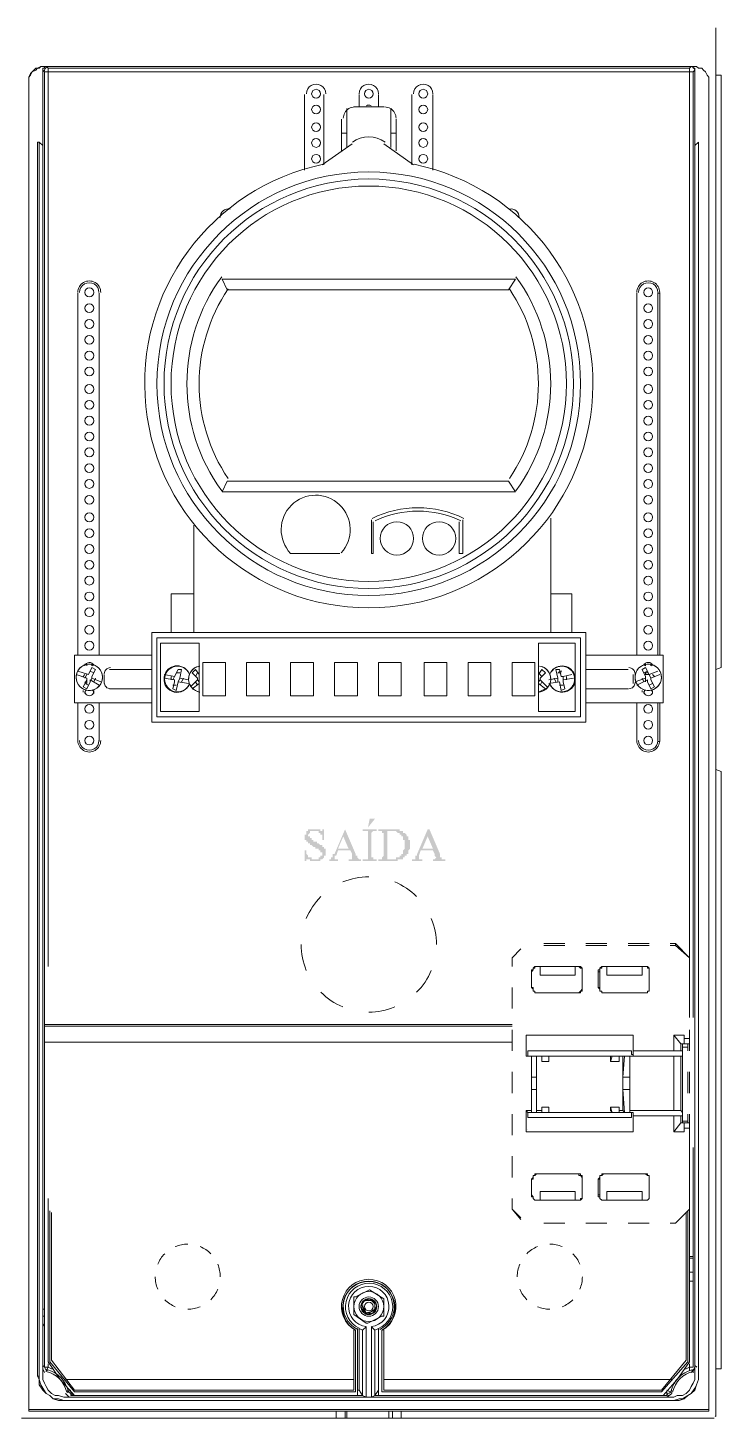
# Model space of a CAD drawing. Header units: millimetres. Extents: x -305 to 1353, y -289 to 1176.
# Drawn here: x 209.9 to 235.8, y 132.6 to 184.6 of the extents above; entities that cross this region are included whole.
import ezdxf

# ---------------------------------------------------------------- set-up
doc = ezdxf.new("R2010")
doc.units = ezdxf.units.MM
doc.header["$MEASUREMENT"] = 0
doc.layers.add('PDF3_0', color=7, linetype='Continuous')

msp = doc.modelspace()

# ---------------------------------------------------------------- hatches: boundary and pattern name
at = {"layer": 'PDF3_0', "transparency": 33554559}
h = msp.add_hatch(color=256, dxfattribs=at)
h.paths.add_polyline_path([(222.927, 153.529), (222.927, 153.463), (222.401, 153.463), (222.401, 153.529), (222.467, 153.529), (222.467, 153.529), (222.533, 153.529), (222.533, 153.529), (222.533, 153.529), (222.533, 153.529), (222.533, 153.529), (222.598, 153.529), (222.598, 153.594), (222.598, 153.594), (222.598, 153.594), (222.598, 153.594), (222.598, 153.594), (222.598, 153.66), (222.598, 153.66), (222.598, 153.66), (222.598, 154.448), (222.598, 154.448), (222.598, 154.514), (222.598, 154.514), (222.598, 154.514), (222.598, 154.514), (222.598, 154.514), (222.598, 154.579), (222.598, 154.579), (222.533, 154.579), (222.533, 154.579), (222.533, 154.579), (222.533, 154.579), (222.467, 154.579), (222.467, 154.579), (222.467, 154.579), (222.401, 154.579), (222.401, 154.645), (222.927, 154.645), (222.927, 154.579), (222.861, 154.579), (222.861, 154.579), (222.861, 154.579), (222.795, 154.579), (222.795, 154.579), (222.795, 154.579), (222.795, 154.579), (222.795, 154.579), (222.795, 154.579), (222.795, 154.579), (222.73, 154.514), (222.73, 154.514), (222.73, 154.514), (222.73, 154.448), (222.73, 154.448), (222.73, 154.448), (222.73, 153.66), (222.73, 153.66), (222.73, 153.66), (222.73, 153.594), (222.73, 153.594), (222.73, 153.594), (222.73, 153.594), (222.795, 153.594), (222.795, 153.529), (222.795, 153.529), (222.795, 153.529), (222.795, 153.529), (222.795, 153.529), (222.861, 153.529), (222.861, 153.529), (222.861, 153.529), (222.861, 153.529)], flags=0)
h.paths.add_polyline_path([(222.861, 155.039), (222.598, 154.711), (222.598, 154.711), (222.664, 155.039)], flags=0)
msp.add_hatch(color=256, dxfattribs=at).paths.add_polyline_path([(220.957, 154.645), (220.957, 154.251), (220.891, 154.251), (220.891, 154.317), (220.891, 154.317), (220.891, 154.317), (220.891, 154.317), (220.891, 154.382), (220.891, 154.382), (220.891, 154.382), (220.891, 154.382), (220.891, 154.448), (220.891, 154.448), (220.825, 154.448), (220.825, 154.448), (220.825, 154.448), (220.825, 154.448), (220.825, 154.514), (220.825, 154.514), (220.825, 154.514), (220.76, 154.514), (220.76, 154.514), (220.76, 154.579), (220.76, 154.579), (220.76, 154.579), (220.694, 154.579), (220.694, 154.579), (220.694, 154.579), (220.694, 154.579), (220.628, 154.579), (220.628, 154.579), (220.628, 154.579), (220.628, 154.579), (220.563, 154.579), (220.563, 154.579), (220.563, 154.579), (220.563, 154.579), (220.563, 154.579), (220.497, 154.579), (220.497, 154.579), (220.497, 154.579), (220.497, 154.579), (220.431, 154.579), (220.431, 154.579), (220.431, 154.514), (220.431, 154.514), (220.431, 154.514), (220.431, 154.514), (220.431, 154.514), (220.366, 154.448), (220.366, 154.448), (220.366, 154.448), (220.366, 154.448), (220.366, 154.448), (220.366, 154.382), (220.366, 154.382), (220.366, 154.382), (220.431, 154.382), (220.431, 154.317), (220.431, 154.317), (220.431, 154.317), (220.431, 154.317), (220.431, 154.317), (220.431, 154.317), (220.431, 154.317), (220.497, 154.317), (220.497, 154.251), (220.497, 154.251), (220.497, 154.251), (220.497, 154.251), (220.563, 154.251), (220.563, 154.251), (220.563, 154.185), (220.563, 154.185), (220.628, 154.185), (220.628, 154.185), (220.628, 154.185), (220.694, 154.185), (220.694, 154.185), (220.694, 154.12), (220.694, 154.12), (220.76, 154.12), (220.76, 154.12), (220.76, 154.12), (220.76, 154.12), (220.825, 154.054), (220.825, 154.054), (220.825, 154.054), (220.825, 154.054), (220.891, 154.054), (220.891, 154.054), (220.891, 154.054), (220.891, 154.054), (220.891, 153.988), (220.891, 153.988), (220.891, 153.988), (220.957, 153.988), (220.957, 153.988), (220.957, 153.988), (220.957, 153.923), (220.957, 153.923), (220.957, 153.923), (220.957, 153.923), (221.022, 153.923), (221.022, 153.857), (221.022, 153.857), (221.022, 153.857), (221.022, 153.857), (221.022, 153.791), (221.022, 153.791), (221.022, 153.791), (221.022, 153.791), (221.022, 153.726), (221.022, 153.726), (221.022, 153.726), (221.022, 153.66), (221.022, 153.66), (221.022, 153.66), (221.022, 153.66), (220.957, 153.66), (220.957, 153.594), (220.957, 153.594), (220.957, 153.594), (220.957, 153.594), (220.957, 153.594), (220.891, 153.529), (220.891, 153.529), (220.891, 153.529), (220.891, 153.529), (220.891, 153.529), (220.825, 153.529), (220.825, 153.463), (220.825, 153.463), (220.825, 153.463), (220.76, 153.463), (220.76, 153.463), (220.76, 153.463), (220.76, 153.463), (220.694, 153.463), (220.694, 153.463), (220.694, 153.463), (220.694, 153.463), (220.628, 153.463), (220.628, 153.463), (220.628, 153.463), (220.628, 153.463), (220.563, 153.463), (220.563, 153.463), (220.563, 153.463), (220.563, 153.463), (220.563, 153.463), (220.497, 153.463), (220.497, 153.463), (220.497, 153.463), (220.431, 153.463), (220.431, 153.463), (220.431, 153.529), (220.431, 153.529), (220.366, 153.529), (220.366, 153.529), (220.366, 153.529), (220.366, 153.529), (220.366, 153.529), (220.3, 153.529), (220.3, 153.529), (220.3, 153.529), (220.3, 153.529), (220.3, 153.463), (220.3, 153.463), (220.3, 153.463), (220.234, 153.463), (220.234, 153.857), (220.3, 153.857), (220.3, 153.857), (220.3, 153.791), (220.3, 153.791), (220.3, 153.791), (220.3, 153.726), (220.3, 153.726), (220.3, 153.726), (220.3, 153.726), (220.366, 153.66), (220.366, 153.66), (220.366, 153.66), (220.366, 153.66), (220.366, 153.66), (220.366, 153.66), (220.366, 153.594), (220.366, 153.594), (220.431, 153.594), (220.431, 153.594), (220.431, 153.594), (220.431, 153.594), (220.497, 153.594), (220.497, 153.594), (220.497, 153.529), (220.497, 153.529), (220.497, 153.529), (220.563, 153.529), (220.563, 153.529), (220.563, 153.529), (220.563, 153.529), (220.628, 153.529), (220.628, 153.529), (220.628, 153.529), (220.628, 153.529), (220.628, 153.529), (220.694, 153.529), (220.694, 153.529), (220.694, 153.529), (220.76, 153.529), (220.76, 153.529), (220.76, 153.529), (220.76, 153.529), (220.76, 153.594), (220.825, 153.594), (220.825, 153.594), (220.825, 153.594), (220.825, 153.594), (220.825, 153.594), (220.825, 153.66), (220.825, 153.66), (220.891, 153.66), (220.891, 153.66), (220.891, 153.726), (220.891, 153.726), (220.891, 153.726), (220.891, 153.726), (220.891, 153.791), (220.825, 153.791), (220.825, 153.791), (220.825, 153.791), (220.825, 153.791), (220.825, 153.857), (220.825, 153.857), (220.825, 153.857), (220.76, 153.857), (220.76, 153.857), (220.76, 153.857), (220.76, 153.857), (220.76, 153.857), (220.76, 153.923), (220.76, 153.923), (220.694, 153.923), (220.694, 153.923), (220.694, 153.923), (220.694, 153.923), (220.628, 153.923), (220.628, 153.988), (220.628, 153.988), (220.563, 153.988), (220.563, 153.988), (220.563, 153.988), (220.563, 153.988), (220.497, 154.054), (220.497, 154.054), (220.497, 154.054), (220.497, 154.054), (220.431, 154.054), (220.431, 154.054), (220.431, 154.054), (220.431, 154.12), (220.431, 154.12), (220.431, 154.12), (220.366, 154.12), (220.366, 154.12), (220.366, 154.12), (220.366, 154.12), (220.366, 154.12), (220.366, 154.185), (220.3, 154.185), (220.3, 154.185), (220.3, 154.185), (220.3, 154.185), (220.3, 154.251), (220.3, 154.251), (220.3, 154.251), (220.3, 154.251), (220.234, 154.251), (220.234, 154.317), (220.234, 154.317), (220.234, 154.317), (220.234, 154.317), (220.234, 154.382), (220.234, 154.382), (220.234, 154.382), (220.234, 154.382), (220.234, 154.448), (220.234, 154.448), (220.234, 154.448), (220.3, 154.448), (220.3, 154.514), (220.3, 154.514), (220.3, 154.514), (220.3, 154.514), (220.3, 154.579), (220.3, 154.579), (220.366, 154.579), (220.366, 154.579), (220.366, 154.579), (220.366, 154.579), (220.366, 154.579), (220.366, 154.645), (220.431, 154.645), (220.431, 154.645), (220.431, 154.645), (220.431, 154.645), (220.497, 154.645), (220.497, 154.645), (220.497, 154.645), (220.497, 154.645), (220.563, 154.645), (220.563, 154.645), (220.563, 154.645), (220.563, 154.645), (220.628, 154.645), (220.628, 154.645), (220.628, 154.645), (220.628, 154.645), (220.694, 154.645), (220.694, 154.645), (220.694, 154.645), (220.694, 154.645), (220.76, 154.645), (220.76, 154.645), (220.76, 154.645), (220.76, 154.645), (220.825, 154.645), (220.825, 154.579), (220.825, 154.579), (220.825, 154.579), (220.825, 154.579), (220.891, 154.579), (220.891, 154.579), (220.891, 154.645), (220.891, 154.645), (220.891, 154.645), (220.891, 154.645), (220.891, 154.645)])
h = msp.add_hatch(color=256, dxfattribs=at)
h.paths.add_polyline_path([(221.942, 153.857), (221.482, 153.857), (221.416, 153.66), (221.351, 153.66), (221.351, 153.66), (221.351, 153.66), (221.351, 153.594), (221.351, 153.594), (221.351, 153.594), (221.351, 153.594), (221.351, 153.594), (221.351, 153.529), (221.351, 153.529), (221.416, 153.529), (221.416, 153.529), (221.416, 153.529), (221.416, 153.529), (221.416, 153.529), (221.482, 153.529), (221.482, 153.529), (221.482, 153.529), (221.482, 153.463), (221.154, 153.463), (221.154, 153.529), (221.154, 153.529), (221.154, 153.529), (221.219, 153.529), (221.219, 153.529), (221.219, 153.529), (221.219, 153.529), (221.219, 153.529), (221.219, 153.594), (221.219, 153.594), (221.285, 153.594), (221.285, 153.594), (221.285, 153.594), (221.285, 153.66), (221.285, 153.66), (221.285, 153.66), (221.285, 153.66), (221.285, 153.726), (221.351, 153.726), (221.745, 154.645), (221.745, 154.645), (222.139, 153.726), (222.139, 153.66), (222.204, 153.66), (222.204, 153.66), (222.204, 153.594), (222.204, 153.594), (222.204, 153.594), (222.204, 153.594), (222.204, 153.594), (222.27, 153.529), (222.27, 153.529), (222.27, 153.529), (222.27, 153.529), (222.27, 153.529), (222.27, 153.529), (222.336, 153.529), (222.336, 153.529), (222.336, 153.529), (222.336, 153.529), (222.336, 153.463), (221.876, 153.463), (221.876, 153.529), (221.942, 153.529), (221.942, 153.529), (221.942, 153.529), (222.007, 153.529), (222.007, 153.529), (222.007, 153.529), (222.007, 153.529), (222.007, 153.594), (222.007, 153.594), (222.007, 153.594), (222.007, 153.594), (222.007, 153.594), (222.007, 153.594), (222.007, 153.66), (222.007, 153.66), (222.007, 153.66), (222.007, 153.726), (222.007, 153.726)], flags=0)
h.paths.add_polyline_path([(221.876, 153.923), (221.679, 154.382), (221.482, 153.923)], flags=0)
h = msp.add_hatch(color=256, dxfattribs=at)
h.paths.add_polyline_path([(222.992, 153.463), (222.992, 153.529), (223.058, 153.529), (223.058, 153.529), (223.058, 153.529), (223.058, 153.529), (223.124, 153.529), (223.124, 153.529), (223.124, 153.529), (223.124, 153.529), (223.124, 153.529), (223.124, 153.594), (223.124, 153.594), (223.124, 153.594), (223.124, 153.594), (223.189, 153.66), (223.189, 153.66), (223.189, 153.66), (223.189, 153.66), (223.189, 154.448), (223.189, 154.448), (223.189, 154.514), (223.124, 154.514), (223.124, 154.514), (223.124, 154.514), (223.124, 154.579), (223.124, 154.579), (223.124, 154.579), (223.124, 154.579), (223.124, 154.579), (223.124, 154.579), (223.124, 154.579), (223.058, 154.579), (223.058, 154.579), (223.058, 154.579), (223.058, 154.579), (222.992, 154.579), (222.992, 154.645), (223.452, 154.645), (223.518, 154.645), (223.518, 154.645), (223.518, 154.645), (223.583, 154.645), (223.583, 154.645), (223.583, 154.645), (223.583, 154.645), (223.649, 154.645), (223.649, 154.645), (223.649, 154.645), (223.715, 154.645), (223.715, 154.645), (223.715, 154.645), (223.715, 154.645), (223.78, 154.645), (223.78, 154.579), (223.78, 154.579), (223.78, 154.579), (223.78, 154.579), (223.846, 154.579), (223.846, 154.579), (223.846, 154.579), (223.846, 154.579), (223.846, 154.579), (223.846, 154.579), (223.912, 154.579), (223.912, 154.579), (223.912, 154.579), (223.912, 154.514), (223.977, 154.514), (223.977, 154.514), (223.977, 154.514), (223.977, 154.514), (223.977, 154.514), (224.043, 154.448), (224.043, 154.448), (224.043, 154.448), (224.043, 154.448), (224.043, 154.448), (224.043, 154.382), (224.109, 154.382), (224.109, 154.382), (224.109, 154.382), (224.109, 154.382), (224.109, 154.317), (224.109, 154.317), (224.109, 154.317), (224.109, 154.317), (224.109, 154.251), (224.109, 154.251), (224.109, 154.251), (224.174, 154.251), (224.174, 154.185), (224.174, 154.185), (224.174, 154.185), (224.174, 154.185), (224.174, 154.12), (224.174, 154.12), (224.174, 154.12), (224.174, 154.12), (224.174, 154.054), (224.174, 154.054), (224.174, 154.054), (224.174, 154.054), (224.174, 153.988), (224.174, 153.988), (224.174, 153.988), (224.174, 153.988), (224.174, 153.923), (224.174, 153.923), (224.174, 153.923), (224.109, 153.857), (224.109, 153.857), (224.109, 153.857), (224.109, 153.857), (224.109, 153.857), (224.109, 153.791), (224.109, 153.791), (224.109, 153.791), (224.109, 153.791), (224.109, 153.726), (224.043, 153.726), (224.043, 153.726), (224.043, 153.726), (224.043, 153.726), (224.043, 153.66), (224.043, 153.66), (224.043, 153.66), (223.977, 153.66), (223.977, 153.66), (223.977, 153.66), (223.977, 153.594), (223.977, 153.594), (223.977, 153.594), (223.912, 153.594), (223.912, 153.594), (223.912, 153.594), (223.912, 153.594), (223.912, 153.529), (223.846, 153.529), (223.846, 153.529), (223.846, 153.529), (223.846, 153.529), (223.78, 153.529), (223.78, 153.529), (223.78, 153.529), (223.78, 153.529), (223.715, 153.529), (223.715, 153.529), (223.715, 153.529), (223.715, 153.463), (223.649, 153.463), (223.649, 153.463), (223.649, 153.463), (223.583, 153.463), (223.583, 153.463), (223.583, 153.463), (223.583, 153.463), (223.518, 153.463), (223.518, 153.463), (223.518, 153.463)], flags=0)
h.paths.add_polyline_path([(223.321, 153.594), (223.321, 153.529), (223.386, 153.529), (223.386, 153.529), (223.386, 153.529), (223.386, 153.529), (223.452, 153.529), (223.452, 153.529), (223.452, 153.529), (223.452, 153.529), (223.518, 153.529), (223.518, 153.529), (223.518, 153.529), (223.518, 153.529), (223.583, 153.529), (223.583, 153.529), (223.583, 153.529), (223.583, 153.529), (223.649, 153.529), (223.649, 153.529), (223.649, 153.594), (223.649, 153.594), (223.715, 153.594), (223.715, 153.594), (223.715, 153.594), (223.715, 153.594), (223.78, 153.594), (223.78, 153.594), (223.78, 153.66), (223.78, 153.66), (223.78, 153.66), (223.846, 153.66), (223.846, 153.66), (223.846, 153.66), (223.846, 153.66), (223.846, 153.726), (223.846, 153.726), (223.846, 153.726), (223.912, 153.726), (223.912, 153.726), (223.912, 153.791), (223.912, 153.791), (223.912, 153.791), (223.912, 153.791), (223.912, 153.857), (223.912, 153.857), (223.912, 153.857), (223.912, 153.857), (223.977, 153.923), (223.977, 153.923), (223.977, 153.923), (223.977, 153.923), (223.977, 153.988), (223.977, 153.988), (223.977, 153.988), (223.977, 154.054), (223.977, 154.054), (223.977, 154.054), (223.977, 154.054), (223.977, 154.12), (223.977, 154.12), (223.977, 154.12), (223.977, 154.185), (223.977, 154.185), (223.977, 154.185), (223.977, 154.185), (223.977, 154.251), (223.912, 154.251), (223.912, 154.251), (223.912, 154.251), (223.912, 154.317), (223.912, 154.317), (223.912, 154.317), (223.912, 154.317), (223.912, 154.317), (223.912, 154.382), (223.912, 154.382), (223.846, 154.382), (223.846, 154.382), (223.846, 154.382), (223.846, 154.448), (223.846, 154.448), (223.846, 154.448), (223.78, 154.448), (223.78, 154.448), (223.78, 154.514), (223.78, 154.514), (223.78, 154.514), (223.715, 154.514), (223.715, 154.514), (223.715, 154.514), (223.715, 154.514), (223.715, 154.514), (223.649, 154.579), (223.649, 154.579), (223.649, 154.579), (223.649, 154.579), (223.583, 154.579), (223.583, 154.579), (223.583, 154.579), (223.583, 154.579), (223.518, 154.579), (223.518, 154.579), (223.518, 154.579), (223.452, 154.579), (223.452, 154.579), (223.452, 154.579), (223.452, 154.579), (223.386, 154.579), (223.386, 154.579), (223.386, 154.579), (223.386, 154.579), (223.321, 154.579), (223.321, 154.579), (223.321, 154.579)], flags=0)
h = msp.add_hatch(color=256, dxfattribs=at)
h.paths.add_polyline_path([(225.028, 153.857), (224.568, 153.857), (224.503, 153.66), (224.503, 153.66), (224.503, 153.66), (224.503, 153.66), (224.503, 153.594), (224.503, 153.594), (224.503, 153.594), (224.503, 153.594), (224.503, 153.594), (224.503, 153.529), (224.503, 153.529), (224.503, 153.529), (224.503, 153.529), (224.503, 153.529), (224.503, 153.529), (224.568, 153.529), (224.568, 153.529), (224.568, 153.529), (224.634, 153.529), (224.634, 153.463), (224.24, 153.463), (224.24, 153.529), (224.24, 153.529), (224.306, 153.529), (224.306, 153.529), (224.306, 153.529), (224.306, 153.529), (224.306, 153.529), (224.371, 153.529), (224.371, 153.594), (224.371, 153.594), (224.371, 153.594), (224.371, 153.594), (224.371, 153.594), (224.371, 153.66), (224.371, 153.66), (224.437, 153.66), (224.437, 153.66), (224.437, 153.726), (224.437, 153.726), (224.831, 154.645), (224.897, 154.645), (225.291, 153.726), (225.291, 153.66), (225.291, 153.66), (225.291, 153.66), (225.291, 153.594), (225.291, 153.594), (225.356, 153.594), (225.356, 153.594), (225.356, 153.594), (225.356, 153.529), (225.356, 153.529), (225.356, 153.529), (225.356, 153.529), (225.356, 153.529), (225.422, 153.529), (225.422, 153.529), (225.422, 153.529), (225.422, 153.529), (225.488, 153.529), (225.488, 153.463), (225.028, 153.463), (225.028, 153.529), (225.028, 153.529), (225.028, 153.529), (225.094, 153.529), (225.094, 153.529), (225.094, 153.529), (225.094, 153.529), (225.094, 153.529), (225.159, 153.594), (225.159, 153.594), (225.159, 153.594), (225.159, 153.594), (225.159, 153.594), (225.159, 153.594), (225.094, 153.66), (225.094, 153.66), (225.094, 153.66), (225.094, 153.726), (225.094, 153.726)], flags=0)
h.paths.add_polyline_path([(225.028, 153.923), (224.831, 154.382), (224.634, 153.923)], flags=0)

# ---------------------------------------------------------------- linework, layer by layer
at = {"layer": 'PDF3_0', "lineweight": 5}
for points in [[(235.6, 184.588), (235.6, 132.713)], [(234.681, 183.144), (210.582, 183.144), (210.516, 183.144), (210.516, 183.078), (210.45, 183.078), (210.45, 183.012)], [(210.516, 183.144), (234.746, 183.144), (234.878, 183.144), (234.943, 183.078), (235.075, 183.078), (235.14, 183.012), (235.206, 182.947), (235.272, 182.815), (235.337, 182.75), (235.337, 182.618), (235.337, 182.553), (235.337, 132.91)], [(210.516, 182.947), (210.647, 182.947), (210.647, 149.523)], [(210.582, 183.144), (210.647, 183.078), (234.615, 183.078), (234.681, 183.144), (234.746, 183.144), (234.746, 183.078), (234.812, 183.078), (234.812, 183.012)], [(234.615, 147.619), (234.615, 182.947), (210.647, 182.947), (210.647, 183.078)], [(234.746, 182.947), (234.615, 182.947), (234.615, 183.078)], [(235.337, 182.553), (235.337, 182.618), (235.337, 182.75), (235.272, 182.815), (235.206, 182.947), (235.14, 183.012), (235.075, 183.078), (234.943, 183.078), (234.878, 183.144), (234.746, 183.144)], [(234.812, 180.189), (234.812, 183.012), (234.746, 182.947), (234.746, 147.619)], [(209.925, 182.684), (209.925, 132.976)], [(209.925, 182.553), (209.925, 132.91)], [(235.337, 182.684), (235.337, 132.976)], [(235.6, 160.621), (235.797, 160.686), (235.797, 182.815), (235.6, 182.815)], [(220.234, 182.093), (220.234, 179.27)], [(220.957, 179.467), (220.957, 182.093)], [(222.27, 182.093), (222.27, 181.633)], [(222.992, 181.633), (222.992, 182.093)], [(224.24, 182.093), (224.24, 179.467)], [(225.028, 179.27), (225.028, 182.093)], [(221.81, 181.568), (221.81, 180.648)], [(222.073, 181.633), (223.189, 181.633)], [(222.664, 181.633), (222.598, 181.633)], [(221.613, 181.174), (221.613, 180.648)], [(223.649, 181.174), (223.649, 180.648)], [(234.943, 180.32), (234.943, 134.223), (234.943, 134.092), (234.878, 133.895), (234.812, 133.698), (234.681, 133.566), (234.549, 133.501), (234.418, 133.37), (234.221, 133.304), (234.024, 133.304), (211.238, 133.304), (211.041, 133.304), (210.844, 133.37), (210.713, 133.501), (210.582, 133.566), (210.45, 133.698), (210.319, 133.895), (210.319, 134.092), (210.253, 134.223), (210.319, 134.223)], [(210.319, 180.32), (210.253, 180.32), (210.253, 134.223)], [(220.891, 179.467), (222.007, 180.255)], [(221.81, 180.123), (221.81, 180.648), (221.613, 180.648), (221.613, 179.992)], [(223.189, 180.255), (224.306, 179.467)], [(223.649, 179.992), (223.649, 180.648), (223.452, 180.648), (223.452, 180.123)], [(210.45, 180.189), (210.45, 180.189)], [(234.812, 180.189), (234.812, 180.189)], [(212.552, 174.673), (212.552, 174.673)], [(232.645, 174.673), (232.645, 174.673)], [(233.433, 161.146), (233.433, 174.673), (233.499, 174.673), (233.499, 161.146)], [(229.428, 166.268), (229.428, 162)], [(216.097, 162), (216.097, 166.005)], [(222.795, 166.136), (222.795, 164.954), (222.73, 164.954), (222.73, 166.202)], [(226.144, 166.202), (226.144, 164.954), (226.013, 164.954), (226.013, 166.136)], [(216.097, 163.444), (215.244, 163.444), (215.244, 162)], [(229.428, 163.444), (230.216, 163.444), (230.216, 162)], [(214.522, 161.146), (211.632, 161.146), (211.632, 159.373), (214.522, 159.373)], [(230.741, 159.373), (233.63, 159.373), (233.63, 161.146), (230.741, 161.146)], [(212.617, 160.161), (212.289, 160.292), (212.289, 160.358), (212.42, 160.621), (212.289, 160.686), (212.158, 160.424), (211.764, 160.555)], [(212.026, 160.752), (212.026, 160.752)], [(212.355, 160.489), (212.223, 160.555)], [(212.355, 160.818), (212.289, 160.752), (212.289, 160.818)], [(214.522, 160.621), (212.946, 160.621)], [(214.981, 160.424), (215.375, 160.358), (215.506, 160.621), (215.638, 160.621), (215.572, 160.292), (215.9, 160.227)], [(216.294, 160.424), (216.163, 160.621), (216.032, 160.489), (216.229, 160.292), (216.229, 160.227), (215.966, 159.964)], [(228.968, 160.424), (229.099, 160.621), (229.231, 160.489), (229.034, 160.292), (229.034, 160.227), (229.296, 159.964)], [(230.216, 160.424), (229.887, 160.358), (229.822, 160.358), (229.756, 160.621), (229.625, 160.621), (229.69, 160.292), (229.362, 160.227)], [(232.317, 160.621), (230.741, 160.621)], [(232.579, 160.161), (232.973, 160.292), (232.973, 160.358), (232.842, 160.621), (232.973, 160.686), (233.105, 160.424), (233.433, 160.555)], [(233.039, 160.555), (232.908, 160.489)], [(233.17, 160.752), (233.17, 160.752)], [(212.552, 160.03), (212.223, 160.227), (212.223, 160.161), (212.092, 159.898), (211.961, 159.964), (212.092, 160.227), (212.092, 160.292), (211.698, 160.424)], [(211.961, 160.358), (212.026, 160.424)], [(212.092, 160.424), (212.026, 160.292)], [(212.092, 160.227), (212.092, 160.161), (212.092, 160.095), (212.026, 160.161), (212.092, 160.095)], [(212.026, 160.095), (212.158, 160.03)], [(212.092, 160.095), (212.092, 160.095)], [(212.223, 160.161), (212.289, 160.292)], [(212.42, 160.292), (212.355, 160.161)], [(212.749, 160.424), (212.749, 160.095)], [(215.244, 160.227), (215.244, 160.358)], [(215.375, 160.358), (215.309, 160.227)], [(215.309, 160.03), (215.441, 160.03)], [(215.375, 160.358), (215.375, 160.358)], [(215.506, 160.161), (215.572, 160.292)], [(215.506, 160.161), (215.506, 160.161)], [(215.572, 160.292), (215.572, 160.292)], [(215.703, 160.292), (215.638, 160.161)], [(216.294, 160.095), (216.032, 159.898), (216.163, 159.833), (216.294, 159.767)], [(216.229, 160.489), (216.163, 160.358)], [(216.229, 160.03), (216.163, 160.161)], [(216.229, 160.227), (216.294, 160.161)], [(229.099, 160.358), (228.968, 160.489)], [(228.968, 160.161), (229.034, 160.227)], [(228.968, 160.095), (229.231, 159.898), (229.099, 159.833), (228.968, 159.767)], [(229.099, 160.161), (229.034, 160.03)], [(230.281, 160.292), (229.887, 160.227), (229.887, 160.161), (229.953, 159.898), (229.822, 159.833), (229.756, 160.161), (229.362, 160.095)], [(229.625, 160.161), (229.559, 160.292)], [(229.822, 160.489), (229.69, 160.489)], [(229.69, 160.292), (229.69, 160.161)], [(229.756, 160.161), (229.756, 160.161)], [(229.756, 160.03), (229.887, 160.03)], [(229.887, 160.227), (229.887, 160.358)], [(230.019, 160.358), (230.019, 160.227)], [(232.514, 160.095), (232.514, 160.424)], [(232.645, 160.03), (233.039, 160.227), (233.039, 160.161), (233.17, 159.898), (233.302, 159.964), (233.17, 160.227), (233.17, 160.292), (233.499, 160.424)], [(232.908, 160.161), (232.842, 160.292)], [(233.17, 160.292), (233.105, 160.424), (232.973, 160.424), (232.973, 160.489), (233.039, 160.489), (232.973, 160.489)], [(232.973, 160.489), (232.973, 160.489)], [(232.973, 160.292), (232.973, 160.161)], [(233.105, 160.424), (233.105, 160.424)], [(233.105, 160.03), (233.236, 160.095)], [(233.236, 160.424), (233.302, 160.358)], [(211.961, 159.833), (211.961, 159.767)], [(212.946, 159.898), (214.522, 159.898)], [(230.741, 159.898), (232.317, 159.898)], [(232.842, 159.833), (232.842, 159.767)], [(233.499, 159.373), (233.499, 157.928), (233.433, 157.928), (233.433, 159.373)], [(212.552, 157.928), (212.552, 157.928)], [(235.6, 156.878), (235.797, 156.812), (235.797, 134.486), (235.6, 134.486)], [(228.311, 150.18), (227.983, 149.851), (228.311, 150.18)], [(229.953, 150.377), (229.165, 150.377)], [(229.165, 150.311), (229.953, 150.311)], [(231.529, 150.377), (230.741, 150.377)], [(230.741, 150.311), (231.529, 150.311)], [(233.105, 150.377), (232.317, 150.377)], [(232.317, 150.311), (233.105, 150.311)], [(233.893, 150.377), (234.09, 150.377), (234.09, 150.311), (233.893, 150.311)], [(234.09, 150.311), (234.615, 149.851), (234.09, 150.377)], [(228.705, 149.326), (228.705, 148.735), (228.705, 149.326)], [(228.902, 149.523), (228.902, 149.523)], [(230.412, 149.523), (230.412, 149.523)], [(230.412, 149.523), (230.412, 149.523)], [(231.266, 149.326), (231.266, 149.392), (231.266, 149.457), (231.332, 149.457), (231.332, 149.523), (231.397, 149.523), (231.463, 149.523), (231.397, 149.523), (231.332, 149.523), (231.266, 149.457), (231.266, 149.392), (231.2, 149.392), (231.2, 149.326)], [(231.397, 149.523), (232.908, 149.523), (232.842, 149.523), (232.842, 149.195), (231.529, 149.195), (231.529, 149.523), (231.463, 149.523)], [(231.463, 149.523), (231.463, 149.523)], [(232.908, 149.523), (232.908, 149.523)], [(233.105, 148.735), (233.105, 149.326), (233.105, 148.735)], [(230.609, 148.735), (230.609, 148.735)], [(231.2, 148.735), (231.266, 148.67), (231.266, 148.604), (231.332, 148.604), (231.332, 148.538), (231.397, 148.538)], [(231.266, 148.735), (231.266, 148.67), (231.266, 148.604), (231.332, 148.604), (231.332, 148.538), (231.397, 148.538), (231.463, 148.538)], [(234.615, 148.735), (234.615, 147.947)], [(228.902, 148.538), (228.902, 148.538)], [(227.983, 147.291), (210.516, 147.291)], [(234.549, 146.634), (234.615, 146.634), (234.615, 146.7), (234.615, 146.765), (234.615, 146.831), (234.615, 147.159), (234.615, 146.371)], [(227.983, 146.7), (210.516, 146.7)], [(234.352, 146.174), (232.514, 146.174), (232.514, 146.371), (232.514, 146.503), (232.514, 146.962), (228.508, 146.962), (228.508, 146.503), (228.508, 146.174), (228.574, 146.174)], [(234.615, 146.831), (234.418, 146.831), (234.418, 146.765), (234.418, 146.7), (234.418, 146.634), (234.418, 146.7), (234.418, 146.765), (234.418, 146.831), (234.418, 146.897), (234.418, 146.962), (234.024, 146.962), (234.287, 146.634), (234.418, 146.634), (234.615, 146.634)], [(234.024, 146.962), (234.024, 146.371)], [(234.287, 146.371), (234.287, 146.634), (234.352, 146.634), (234.352, 146.503), (234.352, 143.745)], [(234.549, 146.371), (234.549, 146.503), (234.549, 146.634), (234.352, 146.634)], [(234.352, 146.503), (234.549, 146.503)], [(228.705, 144.139), (228.705, 146.174), (228.705, 145.386), (228.705, 145.321), (228.705, 145.255), (228.705, 145.189), (228.705, 145.124), (228.705, 145.058), (228.705, 144.992), (228.705, 144.927), (228.705, 144.073), (228.705, 144.139), (228.508, 144.139)], [(228.508, 146.174), (228.705, 146.174)], [(228.705, 145.386), (228.902, 145.386), (228.902, 146.174), (229.099, 146.174), (229.099, 145.977), (229.362, 145.977), (229.362, 146.174), (229.362, 145.977)], [(228.902, 146.174), (228.902, 146.174)], [(228.902, 146.174), (228.902, 144.139)], [(229.099, 146.174), (229.099, 146.174)], [(229.099, 146.174), (229.099, 145.977)], [(229.362, 146.174), (229.362, 146.174)], [(231.66, 145.977), (231.66, 146.174), (231.726, 146.174), (231.66, 145.977), (231.988, 145.977), (231.988, 146.174), (231.988, 145.977)], [(232.382, 144.139), (232.382, 146.174), (232.382, 145.386), (232.12, 145.386), (232.185, 146.174), (232.12, 146.174), (231.988, 146.174)], [(231.988, 146.174), (231.988, 146.174)], [(232.12, 146.174), (232.12, 144.139)], [(232.382, 146.174), (232.382, 146.174)], [(234.352, 143.679), (234.549, 143.679), (234.549, 143.745), (234.352, 143.745), (234.352, 143.679), (234.287, 143.679), (234.287, 143.942), (234.352, 143.942), (234.352, 144.073), (234.287, 144.139), (234.287, 146.174), (234.352, 146.174), (234.352, 146.371), (232.514, 146.371)], [(234.024, 144.139), (234.024, 146.174), (234.09, 146.174), (234.155, 146.174), (234.221, 146.174), (234.287, 146.174)], [(234.549, 144.795), (234.549, 145.583)], [(234.615, 145.583), (234.615, 144.795)], [(228.705, 144.927), (228.902, 144.927), (228.902, 144.073), (228.902, 144.139), (229.099, 144.139), (229.099, 144.073), (229.099, 144.27), (229.362, 144.27), (229.362, 144.073), (229.362, 144.139), (229.362, 144.27)], [(228.902, 144.927), (228.902, 144.992), (228.902, 145.058), (228.902, 145.124), (228.902, 145.189), (228.902, 145.255), (228.902, 145.321), (228.902, 145.386)], [(232.12, 145.386), (232.12, 145.321), (232.12, 145.255), (232.12, 145.189), (232.12, 145.124), (232.12, 145.058), (232.12, 144.992), (232.12, 144.927), (232.185, 144.073), (232.12, 144.139), (231.988, 144.139)], [(234.287, 144.139), (234.221, 144.139), (234.155, 144.139), (234.09, 144.139), (234.024, 144.139), (232.382, 144.139), (232.382, 144.073), (232.382, 144.927), (232.12, 144.927)], [(232.382, 144.927), (232.382, 144.992), (232.382, 145.058), (232.382, 145.124), (232.382, 145.189), (232.382, 145.255), (232.382, 145.321), (232.382, 145.386)], [(228.574, 144.073), (228.508, 144.139), (228.508, 143.81), (228.508, 143.351), (232.514, 143.351), (232.514, 143.81), (232.514, 143.942), (232.514, 144.073)], [(229.099, 144.27), (229.099, 144.139)], [(231.66, 144.27), (231.66, 144.139), (231.726, 144.073), (231.66, 144.27), (231.988, 144.27)], [(232.514, 143.942), (232.514, 143.942)], [(232.514, 143.942), (234.024, 143.942), (234.09, 143.942), (234.155, 143.942), (234.221, 143.942), (234.287, 143.942)], [(234.615, 143.679), (234.418, 143.679), (234.287, 143.679), (234.024, 143.351), (234.024, 143.942)], [(234.549, 143.745), (234.549, 144.007)], [(234.615, 144.007), (234.615, 143.219), (234.615, 143.482), (234.615, 143.548), (234.615, 143.613), (234.615, 143.679), (234.549, 143.679)], [(222.992, 133.501), (233.63, 133.501), (234.155, 134.092), (234.615, 134.748), (234.615, 143.548), (234.615, 141.643), (234.615, 142.431), (234.615, 141.643)], [(228.574, 143.416), (228.574, 143.416)], [(234.024, 143.351), (234.418, 143.351), (234.418, 143.416), (234.418, 143.482), (234.418, 143.548), (234.418, 143.613), (234.418, 143.679), (234.418, 143.613), (234.418, 143.548), (234.418, 143.482), (234.615, 143.482)], [(210.516, 142.76), (210.516, 136.718), (210.516, 136.653), (210.516, 136.587), (210.516, 136.521), (210.516, 136.456), (210.516, 136.324), (210.516, 136.193), (210.45, 136.062), (210.45, 135.799), (210.45, 135.602), (210.45, 135.339), (210.45, 135.274), (210.45, 135.208), (210.45, 135.142), (210.45, 135.077), (210.45, 142.76)], [(234.746, 142.76), (234.746, 135.077), (234.746, 135.142), (234.746, 135.208), (234.746, 135.274), (234.746, 135.339), (234.746, 135.602), (234.746, 135.799), (234.746, 136.062), (234.746, 136.193), (234.746, 136.324), (234.746, 136.456), (234.746, 136.521), (234.746, 136.587), (234.746, 136.653), (234.746, 136.718), (234.746, 137.769), (234.615, 137.769)], [(228.705, 141.578), (228.705, 140.987), (228.705, 141.578)], [(228.902, 141.775), (228.902, 141.775)], [(228.902, 141.775), (230.412, 141.775), (228.902, 141.775)], [(230.609, 141.578), (230.609, 140.987), (230.609, 141.578)], [(231.397, 140.79), (231.332, 140.79), (231.266, 140.855), (231.266, 140.921), (231.2, 140.921), (231.2, 140.987), (231.2, 141.578)], [(231.266, 141.578), (231.266, 140.987), (231.2, 140.987)], [(231.397, 141.775), (232.908, 141.775), (232.973, 141.775), (233.039, 141.775), (233.039, 141.709), (233.105, 141.709), (233.105, 141.643), (233.105, 141.578), (233.105, 140.987), (233.105, 141.578), (233.105, 141.643), (233.105, 141.709), (233.039, 141.709), (232.973, 141.775), (232.908, 141.775), (231.463, 141.775)], [(210.647, 140.855), (210.647, 134.748), (211.107, 134.092), (211.632, 133.501), (222.204, 133.501), (222.204, 134.092), (222.204, 135.996)], [(228.311, 140.133), (227.983, 140.461), (227.983, 140.855), (227.983, 140.461), (228.311, 140.067)], [(230.412, 140.79), (230.412, 140.79)], [(231.266, 140.987), (231.266, 140.921), (231.266, 140.855), (231.332, 140.79), (231.397, 140.79), (231.463, 140.79)], [(232.908, 140.79), (232.908, 140.79)], [(210.779, 140.33), (210.779, 134.814), (211.632, 133.698), (222.073, 133.698), (222.073, 135.93)], [(223.189, 135.93), (223.189, 133.698), (233.564, 133.698), (234.484, 134.814), (234.484, 140.33)], [(227.983, 140.461), (227.983, 140.461)], [(234.09, 139.936), (234.615, 140.461), (234.09, 139.936)], [(233.893, 139.936), (234.09, 139.936), (233.893, 139.936)], [(234.09, 139.936), (234.09, 139.936)], [(234.615, 138.688), (234.746, 138.688)], [(234.746, 138.623), (234.615, 138.623)], [(234.615, 138.097), (234.746, 138.097)], [(234.615, 134.42), (234.615, 134.551), (234.746, 134.551), (234.746, 137.769)], [(222.664, 137.441), (222.664, 137.441)], [(210.516, 136.718), (210.45, 136.718)], [(222.533, 136.521), (222.401, 136.653), (222.336, 136.85), (222.467, 137.047), (222.73, 137.047), (222.861, 136.915), (222.861, 136.718), (222.664, 136.587), (222.467, 136.587), (222.336, 136.784), (222.401, 136.981), (222.664, 137.112), (222.861, 136.981), (222.861, 136.653), (222.533, 136.587), (222.401, 136.85)], [(222.401, 136.653), (222.401, 136.653)], [(222.664, 137.112), (222.664, 137.112)], [(222.664, 137.112), (222.664, 137.112)], [(222.861, 136.981), (222.861, 136.981)], [(234.746, 136.718), (234.746, 136.718)], [(210.516, 136.456), (210.45, 136.456)], [(222.073, 136.521), (222.073, 136.521)], [(234.746, 136.456), (234.746, 136.456)], [(222.533, 133.435), (222.533, 136.062), (222.401, 135.93), (222.27, 135.996), (222.27, 133.698), (222.401, 133.501), (222.204, 133.501)], [(222.861, 135.93), (222.861, 133.501), (222.73, 133.435), (222.533, 133.435), (222.401, 133.501), (222.401, 135.93)], [(210.45, 135.339), (210.45, 135.339)], [(210.45, 135.077), (210.45, 135.077)], [(234.746, 135.339), (234.746, 135.339)], [(234.746, 135.077), (234.746, 135.077)], [(234.746, 135.077), (234.746, 135.077)], [(210.647, 134.683), (210.647, 134.551), (210.779, 134.486), (210.844, 134.486)], [(234.418, 134.486), (234.484, 134.486), (234.615, 134.551), (234.615, 134.683)], [(211.304, 133.566), (211.435, 133.435), (211.238, 133.435), (211.041, 133.501), (210.91, 133.501), (210.779, 133.566), (210.647, 133.698), (210.582, 133.829), (210.516, 133.96), (210.45, 134.092), (210.45, 134.289), (210.45, 134.486), (210.516, 134.354)], [(211.304, 134.092), (222.073, 134.092)], [(223.189, 134.092), (233.958, 134.092)], [(234.812, 134.289), (234.812, 134.289)], [(211.501, 133.698), (211.37, 133.632)], [(211.632, 133.501), (211.501, 133.501), (211.501, 133.632)], [(222.204, 133.698), (222.27, 133.698)], [(222.401, 133.501), (222.401, 133.501)], [(222.861, 133.501), (222.861, 133.501)], [(222.992, 133.698), (222.992, 133.698)], [(233.761, 133.632), (233.761, 133.501), (233.63, 133.501)], [(233.761, 133.698), (233.893, 133.632)], [(211.238, 133.435), (211.238, 133.435)], [(211.238, 133.304), (211.238, 133.304)], [(234.024, 133.304), (234.024, 133.304)], [(221.416, 132.647), (209.662, 132.647)], [(221.416, 132.91), (221.416, 132.647), (221.745, 132.647)], [(221.745, 132.91), (221.745, 132.647), (221.81, 132.647)], [(223.386, 132.91), (223.386, 132.647), (221.81, 132.647), (221.81, 132.91)], [(223.518, 132.91), (223.518, 132.647), (223.386, 132.647)], [(223.846, 132.91), (223.846, 132.647), (223.518, 132.647)], [(235.534, 132.647), (223.846, 132.647)]]:
    msp.add_lwpolyline(points, dxfattribs=at)
for points in [[(209.925, 182.553), (209.925, 182.618), (209.925, 182.75), (209.991, 182.815), (210.056, 182.947), (210.122, 183.012), (210.188, 183.078), (210.319, 183.078), (210.385, 183.144), (210.516, 183.144), (210.385, 183.144), (210.253, 183.078), (210.188, 183.012), (210.056, 182.947), (209.991, 182.881), (209.925, 182.75), (209.925, 182.684)], [(211.238, 133.304), (234.024, 133.304), (234.221, 133.37), (234.352, 133.37), (234.549, 133.501), (234.681, 133.566), (234.812, 133.763), (234.878, 133.895), (234.943, 134.092), (234.943, 134.223), (234.943, 180.32), (234.812, 180.189), (234.812, 134.289), (234.812, 134.092), (234.746, 133.96), (234.681, 133.829), (234.615, 133.698), (234.484, 133.566), (234.352, 133.501), (234.155, 133.501), (234.024, 133.435), (211.238, 133.435), (211.041, 133.501), (210.91, 133.501), (210.779, 133.566), (210.647, 133.698), (210.582, 133.829), (210.516, 133.96), (210.45, 134.092), (210.45, 134.289), (210.45, 180.189), (210.319, 180.32), (210.319, 134.223), (210.319, 134.092), (210.385, 133.895), (210.45, 133.763), (210.582, 133.566), (210.713, 133.501), (210.844, 133.37), (211.041, 133.37)], [(228.114, 175.198), (227.852, 174.804), (217.345, 174.804), (217.148, 175.198)], [(211.764, 161.146), (211.764, 174.673)], [(212.552, 174.673), (212.552, 161.146)], [(232.645, 161.146), (232.645, 174.673)], [(217.345, 167.647), (227.852, 167.647), (228.114, 167.253), (217.148, 167.253)], [(214.522, 158.651), (214.522, 162), (230.741, 162), (230.741, 158.651)], [(230.544, 161.803), (214.718, 161.803), (214.718, 158.848), (230.544, 158.848)], [(216.294, 161.606), (216.294, 159.045), (214.85, 159.045), (214.85, 161.606)], [(228.968, 159.045), (228.968, 161.606), (230.347, 161.606), (230.347, 159.045)], [(216.426, 159.636), (216.426, 160.883), (217.279, 160.883), (217.279, 159.636)], [(218.921, 160.883), (218.921, 159.636), (218.067, 159.636), (218.067, 160.883)], [(220.563, 159.636), (219.709, 159.636), (219.709, 160.883), (220.563, 160.883)], [(221.351, 160.883), (222.204, 160.883), (222.204, 159.636), (221.351, 159.636)], [(223.846, 160.883), (223.846, 159.636), (222.992, 159.636), (222.992, 160.883)], [(224.7, 159.636), (224.7, 160.883), (225.553, 160.883), (225.553, 159.636)], [(227.195, 159.636), (226.341, 159.636), (226.341, 160.883), (227.195, 160.883)], [(228.837, 160.883), (228.837, 159.636), (227.983, 159.636), (227.983, 160.883)], [(232.973, 160.752), (232.973, 160.818), (232.908, 160.818)], [(233.236, 160.818), (233.17, 160.818), (233.17, 160.752)], [(215.572, 160.489), (215.441, 160.489), (215.506, 160.489)], [(211.764, 157.928), (211.764, 159.373)], [(212.552, 159.373), (212.552, 157.928)], [(232.645, 157.928), (232.645, 159.373)], [(227.983, 149.851), (227.983, 149.523)], [(234.615, 149.523), (234.615, 149.851)], [(230.412, 149.523), (230.478, 149.523), (230.544, 149.457), (230.609, 149.457), (230.609, 149.392), (230.609, 149.326), (230.609, 148.735), (230.609, 148.67), (230.544, 148.604), (230.478, 148.538), (230.412, 148.538), (228.902, 148.538), (230.412, 148.538), (230.478, 148.538), (230.544, 148.538), (230.544, 148.604), (230.609, 148.604), (230.609, 148.67), (230.609, 148.735), (230.609, 149.326), (230.609, 149.392), (230.609, 149.457), (230.544, 149.523), (230.478, 149.523), (230.412, 149.523), (228.902, 149.523), (228.837, 149.523), (228.771, 149.457), (228.771, 149.392), (228.705, 149.392), (228.705, 149.326), (228.771, 149.392), (228.771, 149.457), (228.837, 149.457), (228.837, 149.523), (228.902, 149.523), (228.968, 149.523), (229.034, 149.523), (229.034, 149.195), (230.347, 149.195), (230.347, 149.523)], [(231.266, 149.326), (231.266, 148.735), (231.2, 148.735), (231.2, 149.326)], [(232.908, 149.523), (232.973, 149.523), (233.039, 149.523), (233.105, 149.457), (233.105, 149.392), (233.105, 149.326), (233.105, 149.392), (233.105, 149.457), (233.039, 149.457), (233.039, 149.523), (232.973, 149.523)], [(227.983, 148.735), (227.983, 147.947)], [(228.902, 148.538), (228.837, 148.538), (228.837, 148.604), (228.771, 148.604), (228.771, 148.67), (228.771, 148.735), (228.705, 148.735), (228.771, 148.67), (228.771, 148.604), (228.837, 148.604), (228.837, 148.538)], [(233.105, 148.735), (233.105, 148.67), (233.105, 148.604), (233.039, 148.604), (233.039, 148.538), (232.973, 148.538), (232.908, 148.538), (232.973, 148.538), (233.039, 148.538), (233.039, 148.604), (233.105, 148.604), (233.105, 148.67)], [(234.615, 147.947), (234.615, 148.735)], [(232.908, 148.538), (231.397, 148.538), (231.463, 148.538)], [(210.516, 147.356), (227.983, 147.356)], [(227.983, 147.159), (227.983, 146.371)], [(229.362, 146.174), (229.099, 146.174), (228.902, 146.174), (228.705, 146.174), (228.574, 146.174), (228.574, 146.24), (228.574, 146.306), (228.574, 146.371), (232.448, 146.371), (232.448, 146.306), (232.448, 146.24), (232.514, 146.24), (232.514, 146.174), (232.382, 146.174), (232.185, 146.174), (231.988, 146.174), (231.726, 146.174)], [(227.983, 145.583), (227.983, 144.795)], [(227.983, 144.007), (227.983, 143.219)], [(228.574, 143.876), (228.574, 143.942), (228.574, 144.007), (228.574, 144.073), (228.705, 144.073), (228.902, 144.073), (229.099, 144.073), (229.362, 144.073), (231.726, 144.073), (231.988, 144.073), (232.185, 144.073), (232.382, 144.073), (232.514, 144.073), (232.448, 144.073), (232.448, 144.007), (232.448, 143.942), (232.448, 143.876)], [(231.988, 144.27), (231.988, 144.073), (231.988, 144.139)], [(227.983, 142.431), (227.983, 141.643)], [(228.705, 141.578), (228.771, 141.643), (228.771, 141.709), (228.837, 141.709), (228.837, 141.775), (228.902, 141.775), (228.837, 141.709), (228.771, 141.709), (228.771, 141.643), (228.771, 141.578)], [(230.412, 141.775), (230.478, 141.775), (230.478, 141.709), (230.544, 141.709), (230.609, 141.643), (230.609, 141.578), (230.609, 141.643), (230.609, 141.709), (230.544, 141.709), (230.544, 141.775), (230.478, 141.775)], [(231.2, 141.578), (231.266, 141.578), (231.266, 141.643), (231.266, 141.709), (231.332, 141.709), (231.397, 141.775), (231.463, 141.775), (231.397, 141.775), (231.332, 141.775), (231.332, 141.709), (231.266, 141.709), (231.266, 141.643)], [(228.902, 140.79), (228.837, 140.79), (228.771, 140.855), (228.771, 140.921), (228.705, 140.987), (228.705, 140.921), (228.771, 140.921), (228.771, 140.855), (228.837, 140.79)], [(229.034, 140.79), (229.034, 141.118), (230.347, 141.118), (230.347, 140.79), (230.412, 140.79), (228.902, 140.79), (228.968, 140.79)], [(230.609, 140.987), (230.609, 140.921), (230.609, 140.855), (230.544, 140.855), (230.544, 140.79), (230.478, 140.79), (230.412, 140.79), (230.478, 140.79), (230.544, 140.79), (230.609, 140.855), (230.609, 140.921)], [(231.529, 140.79), (231.529, 141.118), (232.842, 141.118), (232.842, 140.79), (232.908, 140.79), (231.397, 140.79), (231.463, 140.79)], [(233.105, 140.987), (233.105, 140.921), (233.105, 140.855), (233.039, 140.79), (232.973, 140.79), (232.908, 140.79), (232.973, 140.79), (233.039, 140.79), (233.105, 140.855), (233.105, 140.921)], [(234.615, 140.461), (234.615, 140.855)], [(229.165, 139.936), (229.953, 139.936)], [(230.741, 139.936), (231.529, 139.936)], [(232.317, 139.936), (233.105, 139.936)], [(234.746, 138.623), (234.746, 138.688)], [(222.664, 137.441), (222.139, 137.178), (222.073, 137.178), (222.073, 136.521), (222.533, 136.193), (222.598, 136.193), (223.124, 136.456), (223.189, 136.456), (223.189, 137.047), (223.189, 137.112)], [(209.925, 132.976), (209.925, 132.91), (221.416, 132.91), (221.482, 132.91), (221.548, 132.91), (221.613, 132.91), (221.679, 132.91), (221.745, 132.91), (221.81, 132.91), (221.876, 132.91), (222.007, 132.91), (222.073, 132.91), (222.204, 132.91), (222.336, 132.91), (222.467, 132.91), (222.598, 132.91), (222.795, 132.91), (222.927, 132.91), (223.058, 132.91), (223.189, 132.91), (223.255, 132.91), (223.321, 132.91), (223.386, 132.91), (223.518, 132.91), (223.583, 132.91), (223.649, 132.91), (223.715, 132.91), (223.78, 132.91), (223.846, 132.91), (235.337, 132.91), (235.337, 132.976)], [(222.795, 132.91), (222.73, 132.91), (222.664, 132.91), (222.598, 132.91), (222.533, 132.91), (222.467, 132.91), (222.533, 132.91), (222.598, 132.91), (222.664, 132.91), (222.73, 132.91)]]:
    msp.add_lwpolyline(points, close=True, dxfattribs=at)
for points in [[(211.399, 133.678, 0.270227), (210.639, 134.452, 0.005939), (210.582, 134.42), (210.647, 134.551), (210.516, 134.551), (210.516, 143.613), (210.516, 182.947), (210.45, 183.012), (210.45, 180.189)], [(222.106, 181.633, 0.140594), (221.88, 181.569, 0.258799), (221.679, 181.207)], [(223.649, 181.207, 0.258753), (223.452, 181.568), (223.452, 180.648)], [(221.548, 164.954), (219.709, 164.954, -2.291218), (221.6, 164.97)], [(212.349, 160.761, 0.768935), (212.026, 160.752), (212.026, 160.818), (212.092, 160.818), (212.092, 160.752)], [(214.983, 160.307, -0.07325), (215.018, 160.446, -0.671252), (215.926, 160.454, 4.846854), (215.929, 160.073, -0.863665), (214.981, 160.292), (215.375, 160.227), (215.375, 160.161), (215.309, 159.898), (215.441, 159.833), (215.506, 160.161), (215.9, 160.095)], [(216.318, 159.773, -0.179017), (216.02, 159.938, -0.589021), (216.317, 160.746, 0.539876), (215.977, 159.996, 0.073301), (216.07, 159.887)], [(229.258, 159.887, 0.073301), (229.351, 159.996, 0.540092), (229.011, 160.746, -0.589122), (229.308, 159.938, -0.179301), (229.009, 159.773)], [(233.541, 160.474, 0.072957), (233.479, 160.603, 0.863582), (232.602, 160.177, 0.073266), (232.665, 160.048, 0.86362), (233.541, 160.474)], [(212.027, 159.718, -0.250139), (212.076, 159.852, 0.179636), (212.027, 159.749)], [(212.354, 159.718, 0.250139), (212.305, 159.852, -0.179636), (212.355, 159.767), (212.355, 159.833)], [(232.908, 159.749, -0.179543), (232.967, 159.861, 0.250139), (232.909, 159.718)], [(233.235, 159.718, 0.250139), (233.186, 159.852, -0.179358), (233.236, 159.767), (233.236, 159.833)], [(210.713, 140.396), (210.713, 134.748), (211.632, 133.632), (222.139, 133.632), (222.139, 135.93, -3.710366), (223.124, 135.93), (223.124, 133.632), (233.564, 133.632), (234.549, 134.748), (234.549, 140.396)], [(222.73, 133.435), (222.73, 136.062), (222.861, 135.93), (222.992, 135.996), (222.992, 133.698), (222.861, 133.501), (222.992, 133.501), (222.992, 134.092), (222.992, 135.996, 4.655697), (222.267, 136.009)], [(222.73, 137.047), (222.795, 137.047, 1.015353), (222.466, 136.572)], [(222.927, 136.85), (222.795, 136.587), (222.533, 136.521), (222.467, 136.587, 0.933831), (222.828, 137.037)], [(222.861, 136.718), (222.861, 136.653, -0.313184), (222.556, 136.531)], [(233.927, 133.624, 0.005939), (233.958, 133.566), (233.761, 133.435), (234.024, 133.435), (234.155, 133.501), (234.352, 133.501), (234.484, 133.566), (234.615, 133.698), (234.681, 133.829), (234.746, 133.96), (234.812, 134.092), (234.812, 134.289), (234.812, 134.486), (234.681, 134.354)]]:
    msp.add_lwpolyline(points, format="xyb", dxfattribs=at)
for points in [[(212.66, 160.177, 0.86362), (211.784, 160.603, 0.072957), (211.721, 160.474, 0.86362), (212.597, 160.048, 0.072957)], [(229.399, 160.073, 0.863597), (230.345, 160.307, 0.073242), (230.31, 160.446, 0.670836), (229.399, 160.446, -4.93259)]]:
    msp.add_lwpolyline(points, format="xyb", close=True, dxfattribs=at)
for centre, radius in [((220.661, 182.126), 0.164), ((220.661, 182.126), 0.164), ((222.631, 182.126), 0.164), ((222.631, 182.126), 0.164), ((224.667, 182.126), 0.164), ((224.667, 182.126), 0.164), ((220.661, 181.535), 0.164), ((220.661, 181.535), 0.164), ((224.667, 181.535), 0.164), ((224.667, 181.535), 0.164), ((220.661, 180.878), 0.164), ((220.661, 180.878), 0.164), ((224.667, 180.878), 0.164), ((224.667, 180.878), 0.164), ((220.661, 180.287), 0.164), ((220.661, 180.287), 0.164), ((224.667, 180.287), 0.164), ((224.667, 180.287), 0.164), ((220.661, 179.696), 0.164), ((220.661, 179.696), 0.164), ((224.667, 179.696), 0.164), ((224.667, 179.696), 0.164), ((222.631, 171.291), 7.913), ((222.631, 171.291), 7.65), ((222.631, 171.291), 7.387), ((212.19, 174.706), 0.164), ((212.19, 174.706), 0.164), ((233.072, 174.706), 0.164), ((233.072, 174.706), 0.164), ((212.19, 174.115), 0.164), ((212.19, 174.115), 0.164), ((233.072, 174.115), 0.164), ((233.072, 174.115), 0.164), ((212.19, 173.524), 0.164), ((212.19, 173.524), 0.164), ((233.072, 173.524), 0.164), ((233.072, 173.524), 0.164), ((212.19, 172.933), 0.164), ((212.19, 172.933), 0.164), ((233.072, 172.933), 0.164), ((233.072, 172.933), 0.164), ((212.19, 172.342), 0.164), ((212.19, 172.342), 0.164), ((233.072, 172.342), 0.164), ((233.072, 172.342), 0.164), ((212.19, 171.751), 0.164), ((212.19, 171.751), 0.164), ((233.072, 171.751), 0.164), ((233.072, 171.751), 0.164), ((212.19, 171.094), 0.164), ((212.19, 171.094), 0.164), ((233.072, 171.094), 0.164), ((233.072, 171.094), 0.164), ((212.19, 170.503), 0.164), ((212.19, 170.503), 0.164), ((233.072, 170.503), 0.164), ((233.072, 170.503), 0.164), ((212.19, 169.912), 0.164), ((212.19, 169.912), 0.164), ((233.072, 169.912), 0.164), ((233.072, 169.912), 0.164), ((212.19, 169.321), 0.164), ((212.19, 169.321), 0.164), ((233.072, 169.321), 0.164), ((233.072, 169.321), 0.164), ((212.19, 168.73), 0.164), ((212.19, 168.73), 0.164), ((233.072, 168.73), 0.164), ((233.072, 168.73), 0.164), ((212.19, 168.139), 0.164), ((212.19, 168.139), 0.164), ((233.072, 168.139), 0.164), ((233.072, 168.139), 0.164), ((212.19, 167.548), 0.164), ((212.19, 167.548), 0.164), ((233.072, 167.548), 0.164), ((233.072, 167.548), 0.164), ((212.19, 166.957), 0.164), ((212.19, 166.957), 0.164), ((233.072, 166.957), 0.164), ((233.072, 166.957), 0.164), ((212.19, 166.301), 0.164), ((212.19, 166.301), 0.164), ((233.072, 166.301), 0.164), ((233.072, 166.301), 0.164), ((212.19, 165.71), 0.164), ((212.19, 165.71), 0.164), ((223.682, 165.513), 0.624), ((225.258, 165.513), 0.624), ((233.072, 165.71), 0.164), ((233.072, 165.71), 0.164), ((212.19, 165.119), 0.164), ((212.19, 165.119), 0.164), ((233.072, 165.119), 0.164), ((233.072, 165.119), 0.164), ((212.19, 164.528), 0.164), ((212.19, 164.528), 0.164), ((233.072, 164.528), 0.164), ((233.072, 164.528), 0.164), ((212.19, 163.937), 0.164), ((212.19, 163.937), 0.164), ((233.072, 163.937), 0.164), ((233.072, 163.937), 0.164), ((212.19, 163.346), 0.164), ((212.19, 163.346), 0.164), ((233.072, 163.346), 0.164), ((233.072, 163.346), 0.164), ((212.19, 162.755), 0.164), ((212.19, 162.755), 0.164), ((233.072, 162.755), 0.164), ((233.072, 162.755), 0.164), ((212.19, 162.098), 0.164), ((212.19, 162.098), 0.164), ((233.072, 162.098), 0.164), ((233.072, 162.098), 0.164), ((212.19, 161.507), 0.164), ((212.19, 161.507), 0.164), ((233.072, 161.507), 0.164), ((233.072, 161.507), 0.164), ((212.19, 160.325), 0.493), ((233.072, 160.325), 0.493), ((212.19, 159.143), 0.164), ((212.19, 159.143), 0.164), ((233.072, 159.143), 0.164), ((233.072, 159.143), 0.164), ((212.19, 158.552), 0.164), ((212.19, 158.552), 0.164), ((233.072, 158.552), 0.164), ((233.072, 158.552), 0.164), ((212.19, 157.961), 0.164), ((212.19, 157.961), 0.164), ((233.072, 157.961), 0.164), ((233.072, 157.961), 0.164), ((222.631, 136.817), 0.558), ((222.631, 136.817), 0.361), ((222.631, 136.817), 0.296), ((222.631, 136.817), 0.164), ((222.631, 136.817), 0.164)]:
    msp.add_circle(centre, radius, dxfattribs=at)
for centre, radius, start, end in [((210.68, 182.98), 0.164, 89.9915, 180.0085), ((234.648, 182.98), 0.164, 359.9915, 90.0085), ((220.661, 182.126), 0.361, 0.0024, 180.0058), ((222.631, 182.126), 0.361, 0.0024, 180.0058), ((224.667, 182.126), 0.361, 0.0024, 180.0058), ((222.631, 181.535), 0.164, 59.0046, 120.9954), ((223.222, 181.207), 0.427, 58.0414, 90.0106), ((222.631, 179.499), 1.018, 53.1734, 126.8327), ((222.631, 171.291), 8.372, 101.6785, 78.3215), ((217.378, 177.529), 0.296, 75.9723, 184.5082), ((227.95, 177.529), 0.295, 355.4813, 104.0707), ((212.19, 174.706), 0.427, 359.9996, 180.0017), ((212.19, 174.706), 0.361, 0.0024, 180.0058), ((222.631, 171.291), 6.796, 143.9698, 216.0302), ((222.631, 171.291), 6.796, 323.9698, 36.0302), ((233.072, 174.706), 0.427, 359.9996, 180.0017), ((233.072, 174.706), 0.361, 0.0024, 180.0058), ((222.631, 171.291), 6.337, 146.0079, 213.9921), ((222.631, 171.291), 6.337, 326.0079, 33.9921), ((224.47, 162.82), 3.842, 63.5234, 116.481), ((224.47, 162.821), 3.71, 64.472, 115.5327), ((212.978, 160.456), 0.23, 89.9999, 180.0001), ((229.854, 160.26), 0.295, 93.1653, 118.0508), ((232.35, 160.456), 0.23, 359.9999, 90.0001), ((233.072, 160.719), 0.164, 14.8918, 165.1082), ((212.978, 160.128), 0.23, 179.9999, 270.0001), ((232.35, 160.128), 0.23, 269.9999, 0.0001), ((212.19, 159.8), 0.164, 179.9915, 0.0085), ((233.072, 159.8), 0.164, 179.9915, 0.0085), ((212.19, 157.961), 0.427, 179.9983, 0.0017), ((212.19, 157.961), 0.361, 179.9942, 0.0058), ((233.072, 157.961), 0.427, 179.9983, 0.0017), ((233.072, 157.961), 0.361, 179.9942, 0.0058), ((222.631, 150.344), 2.528, 90.0002, 112.503), ((222.631, 150.344), 2.528, 45.0051, 67.5026), ((222.631, 150.344), 2.528, 134.9996, 157.4975), ((222.631, 150.344), 2.528, 0.0041, 22.5066), ((222.631, 150.344), 2.528, 180.0002, 202.503), ((222.631, 150.344), 2.528, 314.9996, 337.4975), ((222.631, 150.344), 2.528, 224.9996, 247.4975), ((222.631, 150.344), 2.528, 270.0002, 292.503), ((215.867, 137.934), 1.214, 134.9922, 157.5132), ((215.868, 137.932), 1.216, 90.0085, 112.4868), ((215.867, 137.933), 1.215, 45.0085, 67.4969), ((229.395, 137.933), 1.215, 112.4966, 134.998), ((229.395, 137.933), 1.215, 67.5047, 89.9937), ((229.395, 137.933), 1.215, 22.5072, 45.0095), ((215.868, 137.933), 1.215, 0.005, 22.5059), ((229.394, 137.933), 1.215, 157.4993, 180.0053), ((215.869, 137.933), 1.216, 180.0085, 202.4868), ((222.631, 136.817), 1.018, 300.1682, 239.8335), ((222.631, 136.817), 0.952, 295.6188, 244.3812), ((229.395, 137.933), 1.215, 337.4993, 0.0053), ((215.869, 137.933), 1.214, 314.9922, 337.5132), ((222.631, 136.817), 0.755, 277.2529, 262.7495), ((229.395, 137.933), 1.215, 202.4966, 224.998), ((215.867, 137.932), 1.214, 224.9922, 247.5132), ((215.867, 137.934), 1.216, 270.0085, 292.4868), ((222.631, 136.817), 0.23, 164.2083, 236.0748), ((222.631, 136.817), 0.296, 1.9255, 37.9247), ((229.395, 137.933), 1.215, 247.4993, 270.0053), ((229.395, 137.933), 1.215, 292.4966, 314.998), ((212.782, 131.645), 3.738, 127.5847, 128.8041), ((210.68, 134.584), 0.164, 180.0136, 255.2129), ((234.648, 134.584), 0.164, 284.7564, 0.0172), ((232.545, 131.645), 3.738, 51.1959, 52.4153), ((210.352, 133.402), 1.018, 12.3947, 77.6199), ((234.976, 133.402), 1.083, 104.7532, 165.2468), ((234.976, 133.402), 1.018, 102.3895, 167.6105), ((232.793, 132.209), 2.914, 47.3688, 48.8498), ((209.376, 135.449), 2.71, 317.313, 318.9056), ((211.534, 133.731), 0.164, 194.7564, 270.0172), ((208.594, 135.833), 3.738, 321.1959, 322.4153), ((236.734, 135.833), 3.738, 217.5847, 218.8041), ((233.794, 133.731), 0.164, 270.0136, 345.2129), ((235.567, 132.746), 0.0328, 270.0209, 359.9791)]:
    msp.add_arc(centre, radius, start, end, dxfattribs=at)

doc.saveas('drawing.dxf')
